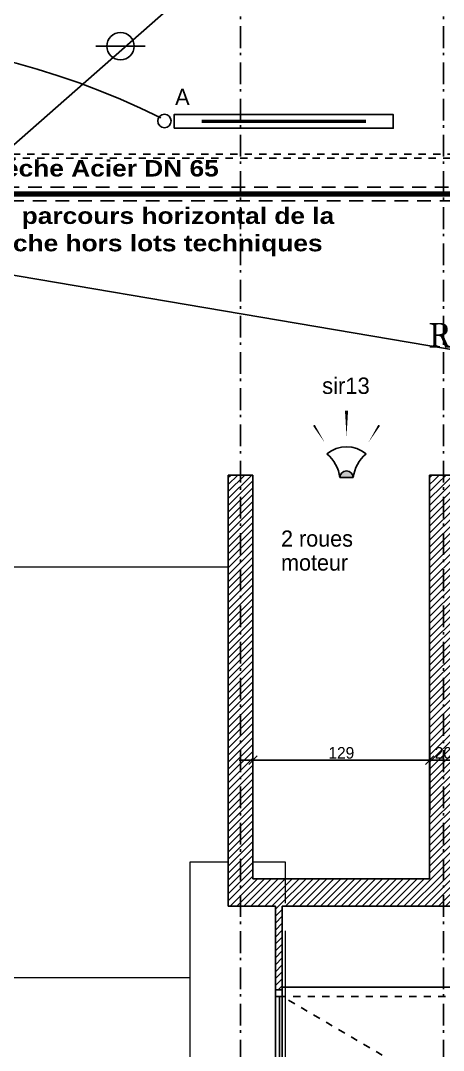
# Model space of a CAD drawing. Header units: centimetres. Extents: x 2452 to 16512, y -4226 to 6371.
# Drawn here: x 8891 to 9200, y 3426 to 4179 of the extents above; entities that cross this region are included whole.
import ezdxf

# ---------------------------------------------------------------- set-up
doc = ezdxf.new("R2010")
doc.units = ezdxf.units.CM
doc.header["$PDMODE"] = 67
for name, pattern in [('prlm_ef', [0.165, 0.1, -0.065]), ('Style de ligne -1', [0.41664, 0.20828, -0.20836]), ('Style de ligne -6', [1.04164, 0.625, -0.20828, 0.06943, -0.13893]), ('VW-01', [0.41656, 0.20828, -0.20828])]:
    doc.linetypes.add(name, pattern=pattern)
doc.layers.get('0').update_dxf_attribs({"color": 252, "lineweight": 18})
for name, color, linetype, lineweight in [('01_poutres', 40, 'Continuous', 20), ('prlm-ELEC-CFO', 1, 'Continuous', 25), ('prlm-ELEC-SSI', 6, 'Continuous', 25)]:
    doc.layers.add(name, color=color, linetype=linetype, lineweight=lineweight)
for name, color, linetype in [('01_texte', 252, 'Continuous'), ('B GÈnÈral_Hatch', 252, 'Continuous'), ('B Général', 252, 'Continuous'), ('C ANNOTATIONS-cotation', 252, 'Continuous'), ('C ANNOTATIONS-prestations', 252, 'Continuous'), ('C ANNOTATIONS-texte', 252, 'Continuous'), ('prlm-BA', 30, 'Continuous'), ('prlm-EAU-EF', 161, 'Continuous'), ('prlm-MOD', 64, 'Continuous')]:
    doc.layers.add(name, color=color, linetype=linetype)
doc.styles.add('Eurostile', font='Eurosti.TTF')
doc.styles.add('prlm-eau-ef', font='ariblk.ttf', dxfattribs={"height": 18})
doc.styles.add('prlm-elec-cfo', font='comic.ttf', dxfattribs={"height": 12})
doc.styles.add('prlm-elec-ssi', font='comic.ttf', dxfattribs={"height": 12})
doc.styles.add('prlm-mod', font='cambriaz.ttf', dxfattribs={"height": 18})
doc.dimstyles.new('100é', dxfattribs={"dimtxt": 8.470801, "dimasz": 6.232178, "dimexe": 10, "dimexo": 25, "dimgap": 1, "dimtad": 1, "dimdec": 1, "dimtxsty": 'Eurostile', "dimblk": 'VW_SLASH', "dimblk1": 'VW_SLASH', "dimblk2": 'VW_SLASH', "dimcen": 0, "dimdle": 10, "dimazin": 0, "dimtfac": 1, "dimtdec": 1, "dimtix": 1, "dimtmove": 0, "dimatfit": 0, "dimldrblk": 'VW_FILLEDARROW', "dimfxl": 50.8, "dimfxlon": 1, "dimfrac": 2, "dimtolj": 1, "dimarcsym": 0})
pattern_1 = [(45, (0, 0), (2.4253472, -2.6458333), [])]

# ---------------------------------------------------------------- blocks, each defined once
blk = doc.blocks.new('Porte basculante ht200cm')
at = {"layer": 'B Général', "linetype": 'Style de ligne -1', "ltscale": 25.4}
for p, q in [((-123, -2.5), (0, -212.5)), ((0, -212.5), (123, -2.5))]:
    blk.add_line(p, q, dxfattribs=at)
at = {"layer": 'B Général', "linetype": 'Continuous', "flags": 128}
for points in [[(-128, 2.5), (128, 2.5), (128, -2.5), (-128, -2.5)], [(-123, 2.5), (123, 2.5), (123, -0.5), (-123, -0.5)]]:
    blk.add_lwpolyline(points, close=True, dxfattribs=at)
at = {"layer": 'B Général', "flags": 128}
for points in [[(-128, 2.5), (-123, 2.5), (-123, -2.5), (-128, -2.5)], [(123, 2.5), (128, 2.5), (128, -2.5), (123, -2.5)]]:
    blk.add_lwpolyline(points, close=True, dxfattribs=at)
at = {"layer": 'B Général', "linetype": 'Style de ligne -1', "ltscale": 25.4, "flags": 128}
blk.add_lwpolyline([(-123, -2.5), (123, -2.5), (123, -212.5), (-123, -212.5)], close=True, dxfattribs=at)
at = {"layer": 'B Général', "insert": (-66, -238.42), "char_height": 12.94, "attachment_point": 1, "line_spacing_factor": 0.894142, "style": 'Eurostile'}
blk.add_mtext('G', dxfattribs=at)
at = {"layer": 'C ANNOTATIONS-prestations', "insert": (-62.58, -8.98), "char_height": 7.059, "attachment_point": 1, "line_spacing_factor": 0.894142, "style": 'Eurostile'}
blk.add_mtext('Porte basculante ht 217 cm', dxfattribs=at)
blk = doc.blocks.new('A$C711F189D')
at = {"layer": '01_poutres', "color": 0}
for points in [[(-783, 64.85), (-167, 64.85)], [(-167, -151), (-195.11, -151), (-195.11, -235.15)], [(-125.11, -151), (-149, -151)], [(-125.11, -181), (-125.11, -151)], [(-125.11, -767.2), (-125.11, -201)], [(-758, -235.15), (-758, -235.15), (-195.11, -235.15)], [(-195.11, -235.15), (-195.11, -767.24)]]:
    blk.add_lwpolyline(points, dxfattribs=at)
at = {"layer": '01_texte', "color": 0}
for points in [[(-414.45, 293.41), (581, 1170)], [(-414.45, 293.41), (601, 121)]]:
    blk.add_lwpolyline(points, dxfattribs=at)
blk = doc.blocks.new('xi.lumA')
at = {"layer": 'prlm-ELEC-CFO', "color": 0, "linetype": 'ByBlock', "lineweight": -2, "ltscale": 50}
blk.add_lwpolyline([(-80, -5), (-80, 5), (80, 5), (80, -5)], close=True, dxfattribs=at)
at = {"layer": 'prlm-ELEC-CFO', "color": 0, "linetype": 'ByBlock', "lineweight": 5, "ltscale": 50, "const_width": 2.6}
blk.add_lwpolyline([(-60, 0), (60, 0), (60, 0)], dxfattribs=at)
blk = doc.blocks.new('xi.sir')
at = {"layer": 'prlm-ELEC-SSI'}
blk.add_hatch(color=0, dxfattribs=at).paths.add_polyline_path([(-4.81, 0), (4.82, 0, 1)])
at = {"layer": 'prlm-ELEC-SSI', "color": 0, "flags": 128}
for points in [[(0, 30, 0, 2.25, 0), (0, 48.75, 0, 0, 0)], [(-15.87, 25.45, 0, 1.5, 0), (-23.81, 38.18, 0, 0, 0)], [(15.88, 25.45, 0, 1.5, 0), (23.82, 38.18, 0, 0, 0)]]:
    blk.add_lwpolyline(points, format="xyseb", dxfattribs=at)
blk.add_lwpolyline([(-4.81, 0), (4.82, 0)], dxfattribs=at)
at = {"layer": 'prlm-ELEC-SSI', "color": 0}
for centre, radius, start, end in [((0, 0), 22.5, 50.61869, 129.38131), ((-33.01, -4.08), 28.5, 8.2221, 48.87538), ((33.02, -4.08), 28.5, 131.12462, 171.7779), ((0, 0), 4.81, 0, 180)]:
    blk.add_arc(centre, radius, start, end, dxfattribs=at)
blk = doc.blocks.new('xi.DI')
at = {"layer": 'prlm-ELEC-SSI', "color": 0, "linetype": 'ByBlock', "lineweight": -2, "flags": 128}
blk.add_lwpolyline([(-18, 0), (18, 0)], dxfattribs=at)
at = {"layer": 'prlm-ELEC-SSI', "color": 0, "linetype": 'ByBlock', "lineweight": -2}
blk.add_circle((0, 0), 10, dxfattribs=at)
blk = doc.blocks.new('VW_SLASH')
at = {"linetype": 'ByBlock', "lineweight": -2}
blk.add_line((1.6, 0), (-1, 0), dxfattribs=at)
at = {"lineweight": 20, "flags": 128}
blk.add_lwpolyline([(0.5, 0.5), (-0.5, -0.5)], dxfattribs=at)
blk = doc.blocks.new('*D315')
at = {"layer": 'C ANNOTATIONS-cotation', "color": 0, "linetype": 'Continuous', "lineweight": -2, "transparency": 16777216}
for p, q in [((9060.5, 3599.06), (9060.5, 3648.06)), ((9189.5, 3599.06), (9189.5, 3648.06)), ((9183.27, 3638.06), (9066.73, 3638.06))]:
    blk.add_line(p, q, dxfattribs=at)
at = {"layer": 'Defpoints', "color": 0, "linetype": 'Continuous', "transparency": 16777216}
for p in [(9060.5, 3638.06), (9060.5, 3574.06), (9189.5, 3574.06)]:
    blk.add_point(p, dxfattribs=at)
at = {"layer": 'C ANNOTATIONS-cotation', "color": 0, "linetype": 'Continuous', "lineweight": -2, "transparency": 16777216, "xscale": 6.232177734375, "yscale": 6.232177734375, "zscale": 6.232177734375, "rotation": 180}
blk.add_blockref('VW_SLASH', (9060.5, 3638.06), dxfattribs=at)
at = {"layer": 'C ANNOTATIONS-cotation', "color": 0, "linetype": 'Continuous', "lineweight": -2, "transparency": 16777216, "xscale": 6.232177734375, "yscale": 6.232177734375, "zscale": 6.232177734375}
blk.add_blockref('VW_SLASH', (9189.5, 3638.06), dxfattribs=at)
at = {"layer": 'C ANNOTATIONS-cotation', "color": 0, "linetype": 'Continuous', "lineweight": 5, "transparency": 16777216, "insert": (9125, 3643.29), "char_height": 8.471, "attachment_point": 5, "style": 'Eurostile'}
blk.add_mtext('\\A1;129', dxfattribs=at)
blk = doc.blocks.new('VW_FILLEDARROW')
at = {"linetype": 'Continuous'}
blk.add_hatch(color=250, dxfattribs=at).paths.add_polyline_path([(-1.6, 0.43), (0, 0), (-1.6, -0.43)])
at = {"flags": 128}
blk.add_lwpolyline([(-1.6, 0.43), (0, 0), (-1.6, -0.43)], close=True, dxfattribs=at)
blk = doc.blocks.new('*D316')
at = {"layer": 'C ANNOTATIONS-cotation', "color": 0, "linetype": 'Continuous', "lineweight": -2, "transparency": 16777216}
for p, q in [((9209.5, 3688.86), (9209.5, 3628.06)), ((9189.5, 3599.06), (9189.5, 3648.06)), ((9203.27, 3638.06), (9195.73, 3638.06))]:
    blk.add_line(p, q, dxfattribs=at)
at = {"layer": 'Defpoints', "color": 0, "linetype": 'Continuous', "transparency": 16777216}
for p in [(9209.5, 3714.45), (9189.5, 3638.06), (9189.5, 3574.06)]:
    blk.add_point(p, dxfattribs=at)
at = {"layer": 'C ANNOTATIONS-cotation', "color": 0, "linetype": 'Continuous', "lineweight": -2, "transparency": 16777216, "xscale": 6.232177734375, "yscale": 6.232177734375, "zscale": 6.232177734375, "rotation": 180}
blk.add_blockref('VW_SLASH', (9189.5, 3638.06), dxfattribs=at)
at = {"layer": 'C ANNOTATIONS-cotation', "color": 0, "linetype": 'Continuous', "lineweight": -2, "transparency": 16777216, "xscale": 6.232177734375, "yscale": 6.232177734375, "zscale": 6.232177734375}
blk.add_blockref('VW_SLASH', (9209.5, 3638.06), dxfattribs=at)
at = {"layer": 'C ANNOTATIONS-cotation', "color": 0, "linetype": 'Continuous', "lineweight": 5, "transparency": 16777216, "insert": (9199.5, 3643.29), "char_height": 8.471, "attachment_point": 5, "style": 'Eurostile'}
blk.add_mtext('\\A1;20', dxfattribs=at)

msp = doc.modelspace()

# ---------------------------------------------------------------- hatches: boundary and pattern name
at = {"layer": 'B GÈnÈral_Hatch', "linetype": 'Continuous'}
h = msp.add_hatch(dxfattribs=at)
h.set_pattern_fill('50_BETON', color=256, style=0, pattern_type=2)
h.set_pattern_definition(pattern_1)
h.paths.add_polyline_path([(9042.48, 3846.39), (9042.48, 3531.39), (9060.48, 3551.39), (9060.48, 3846.39)])
h = msp.add_hatch(dxfattribs=at)
h.set_pattern_fill('50_BETON', color=256, style=0, pattern_type=2)
h.set_pattern_definition(pattern_1)
h.paths.add_polyline_path([(9434.48, 3826.39), (9454.48, 3846.39), (9189.48, 3846.39), (9209.48, 3826.39)])
h = msp.add_hatch(dxfattribs=at)
h.set_pattern_fill('50_BETON', color=256, style=0, pattern_type=2)
h.set_pattern_definition(pattern_1)
h.paths.add_polyline_path([(9209.48, 3826.39), (9189.48, 3846.39), (9189.48, 3551.39), (9209.48, 3551.39)])
h = msp.add_hatch(dxfattribs=at)
h.set_pattern_fill('50_BETON', color=256, style=0, pattern_type=2)
h.set_pattern_definition(pattern_1)
h.paths.add_polyline_path([(9415.41, 3531.39), (9435.41, 3551.39), (9060.48, 3551.39), (9042.48, 3531.39)])
h = msp.add_hatch(dxfattribs=at)
h.set_pattern_fill('50_BETON', color=256, style=0, pattern_type=2)
h.set_pattern_definition(pattern_1)
h.paths.add_polyline_path([(9081.92, 3531.39), (9076.92, 3531.39), (9076.92, 3470.19), (9081.92, 3470.19)])

# ---------------------------------------------------------------- linework, layer by layer
at = {"layer": 'B Général', "linetype": 'Style de ligne -6', "ltscale": 25.4}
for p, q in [((9051.48, 3285.39), (9051.48, 5820.39)), ((9199.48, 3285.39), (9199.48, 5820.39))]:
    msp.add_line(p, q, dxfattribs=at)
at = {"layer": 'B Général', "linetype": 'Continuous', "lineweight": 18}
for p, q in [((9042.48, 3531.39), (9042.48, 3846.39)), ((9060.48, 3551.39), (9060.48, 3846.39)), ((9189.48, 3846.39), (9454.48, 3846.39)), ((9189.48, 3551.39), (9189.48, 3846.39)), ((9060.48, 3551.39), (9189.48, 3551.39)), ((9042.48, 3531.39), (9076.92, 3531.39)), ((9076.92, 3470.19), (9076.92, 3531.39)), ((9081.92, 3470.19), (9081.92, 3531.39)), ((9081.92, 3531.39), (9415.41, 3531.39))]:
    msp.add_line(p, q, dxfattribs=at)
at = {"layer": 'B Général', "linetype": 'Continuous'}
for p, q in [((9060.48, 3846.39), (9042.48, 3846.39)), ((9042.48, 3531.39), (9042.48, 3846.39)), ((9060.48, 3551.39), (9060.48, 3846.39)), ((9189.48, 3846.39), (9454.48, 3846.39)), ((9189.48, 3551.39), (9189.48, 3846.39)), ((9060.48, 3551.39), (9189.48, 3551.39)), ((9042.48, 3531.39), (9076.92, 3531.39)), ((9076.92, 3470.19), (9076.92, 3531.39)), ((9081.92, 3470.19), (9081.92, 3531.39)), ((9081.92, 3531.39), (9415.41, 3531.39)), ((9081.92, 3470.19), (9076.92, 3470.19)), ((9581.91, 3472.19), (9081.91, 3472.19))]:
    msp.add_line(p, q, dxfattribs=at)
at = {"layer": 'C ANNOTATIONS-cotation', "linetype": 'VW-01', "ltscale": 25.4, "flags": 128}
msp.add_lwpolyline([(7086.48, 4080.89), (11434.6, 4080.89), (11434.6, 4077.89), (7086.48, 4077.89)], close=True, dxfattribs=at)
at = {"layer": 'prlm-EAU-EF', "linetype": 'prlm_ef', "ltscale": 100, "const_width": 4, "flags": 128}
msp.add_lwpolyline([(7096.34, 3799.24), (7096.34, 3849.77), (7096.34, 4051.75), (11381.54, 4051.75), (11381.54, 1665.27), (11865.51, 1665.27), (11642.53, 304.31), (12400.42, 170.63), (12305.13, -393.05)], dxfattribs=at)
at = {"layer": 'prlm-ELEC-CFO', "ltscale": 25}
msp.add_circle((8995.9, 4105.17), 4.91, dxfattribs=at)
msp.add_arc((8741.85, 3599.63), 566.75, 63.67111, 115.50964, dxfattribs=at)
at = {"layer": 'prlm-MOD', "linetype": 'prlm_ef', "ltscale": 100, "flags": 128}
for points in [[(7091.34, 3799.24), (7091.34, 3849.77), (7091.34, 4056.75), (11386.54, 4056.75), (11386.54, 1670.27), (11871.4, 1670.27), (11648.27, 308.38), (12406.18, 174.69), (12310.06, -393.89)], [(7101.34, 3799.24), (7101.34, 3849.77), (7101.34, 4046.75), (11376.54, 4046.75), (11376.54, 1660.27), (11859.63, 1660.27), (11636.8, 300.25), (12394.66, 166.56), (12300.2, -392.22)]]:
    msp.add_lwpolyline(points, dxfattribs=at)

# ---------------------------------------------------------------- block references
at = {"layer": 'B Général', "rotation": 89.99798139353518}
msp.add_blockref('Porte basculante ht200cm', (9079.41, 3342.19), dxfattribs=at)
at = {"layer": 'prlm-BA'}
msp.add_blockref('A$C711F189D', (9209.48, 3714.39), dxfattribs=at)
at = {"layer": 'prlm-ELEC-CFO'}
msp.add_blockref('xi.lumA', (9082.96, 4104.89), dxfattribs=at)
at = {"layer": 'prlm-ELEC-SSI', "rotation": 0.001060557933219683}
msp.add_blockref('xi.DI', (8963.85, 4159.89), dxfattribs=at)
at = {"layer": 'prlm-ELEC-SSI', "lineweight": 20}
msp.add_blockref('xi.sir', (9128.8, 3844.59), dxfattribs=at)

# ---------------------------------------------------------------- texts
at = {"layer": 'C ANNOTATIONS-texte', "char_height": 11.765, "width": 69.1984, "attachment_point": 1, "line_spacing_factor": 0.894142, "style": 'Eurostile'}
for insert in [(9081, 3805.83), (9081.02, 3805.89)]:
    msp.add_mtext('2 roues moteur', dxfattribs=dict(at, insert=insert))
at = {"layer": 'prlm-EAU-EF', "linetype": 'prlm_ef', "ltscale": 100, "insert": (8786.03, 4076.59), "char_height": 12, "width": 543.6853, "attachment_point": 1, "rotation": 0, "style": 'prlm-eau-ef'}
msp.add_mtext('Colonne séche Acier DN 65', dxfattribs=at)
at = {"layer": 'prlm-MOD', "linetype": 'prlm_ef', "ltscale": 100, "insert": (8785.08, 4041.92), "char_height": 12, "width": 345.1091, "attachment_point": 1, "rotation": 0, "style": 'prlm-eau-ef'}
msp.add_mtext('Flocage du parcours horizontal de la colonne sèche hors lots techniques', dxfattribs=at)
at = {"layer": 'prlm-MOD', "insert": (9292.37, 3945.66), "char_height": 18, "width": 224.631, "attachment_point": 5, "style": 'prlm-mod'}
msp.add_mtext('Regard de relevage', dxfattribs=at)

# ---------------------------------------------------------------- dimensions: what is measured, and where the dimension line sits
at = {"layer": 'C ANNOTATIONS-cotation', "color": 7, "linetype": 'Continuous', "lineweight": 5}
for base, p1, p2, picture, middle in [((9189.5, 3638.06), (9209.5, 3714.45), (9189.5, 3574.06), '*D316', (9199.5, 3643.29)), ((9060.5, 3638.06), (9189.5, 3574.06), (9060.5, 3574.06), '*D315', (9125, 3643.29))]:
    dim = msp.add_linear_dim(base=base, p1=p1, p2=p2, dimstyle='100é', override={"dimtxt": 8.470801, "dimdec": 0, "dimpost": '<>', "dimtxsty": 'Eurostile', "dimtmove": 2}, dxfattribs=at)
    dim.commit()
    dim.dimension.update_dxf_attribs({"geometry": picture, "text_midpoint": middle})

# ---------------------------------------------------------------- next in the draw order: texts
at = {"layer": 'prlm-ELEC-CFO', "lineweight": 20, "insert": (9008.98, 4128.74), "char_height": 12, "attachment_point": 2, "line_spacing_factor": 0.8, "style": 'prlm-elec-cfo', "bg_fill": 3, "box_fill_scale": 0.95, "bg_fill_color": 256, "bg_fill_transparency": 0}
msp.add_mtext('A', dxfattribs=at)
at = {"layer": 'prlm-ELEC-SSI', "lineweight": 20, "insert": (9128.38, 3917.69), "char_height": 12, "attachment_point": 2, "line_spacing_factor": 0.8, "style": 'prlm-elec-ssi', "bg_fill": 3, "box_fill_scale": 0.95, "bg_fill_color": 256, "bg_fill_transparency": 0}
msp.add_mtext('{sir13}', dxfattribs=at)

doc.saveas('drawing.dxf')
